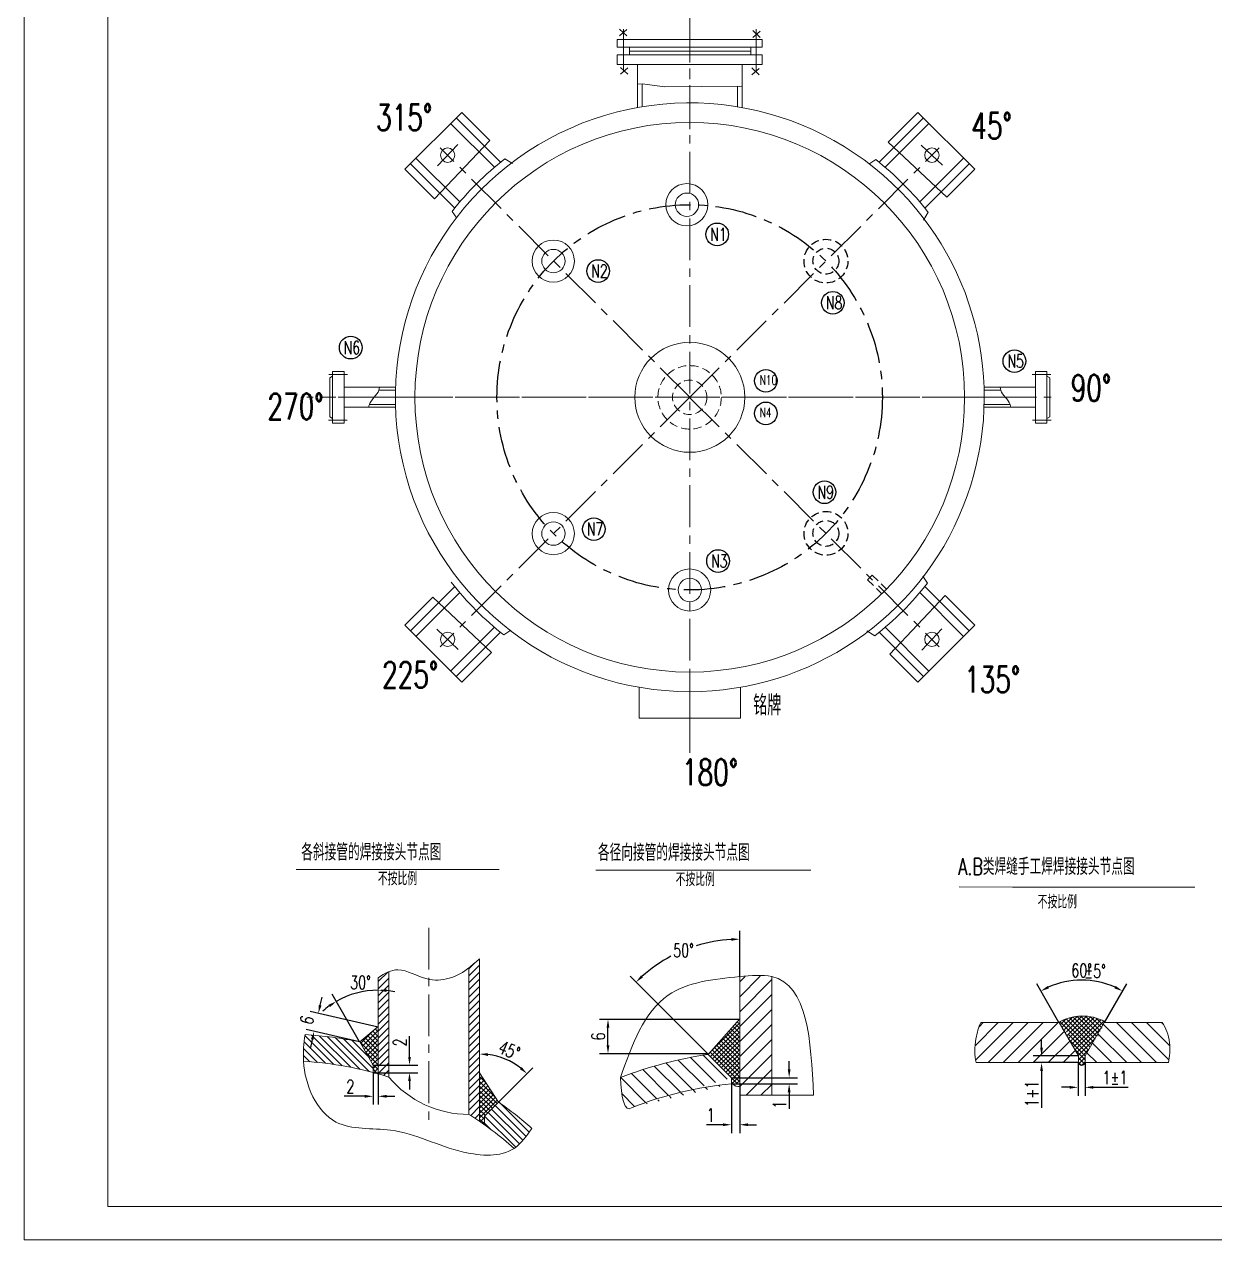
# Model space of a CAD drawing. Extents: x -890 to 393, y -176 to 665.
# Drawn here: x -890 to -533.1, y -175.8 to 188.6 of the extents above; entities that cross this region are included whole.
import ezdxf

# ---------------------------------------------------------------- set-up
doc = ezdxf.new("R2010")
doc.units = 0
doc.header["$LTSCALE"] = 10
doc.header["$MEASUREMENT"] = 0
for name, pattern in [('CENTER', [2, 1.25, -0.25, 0.25, -0.25]), ('CENTERX2', [101.60000000000001, 63.5, -12.7, 12.7, -12.7]), ('HIDDEN', [0.375, 0.25, -0.125])]:
    doc.linetypes.add(name, pattern=pattern)
doc.layers.get('DEFPOINTS').update_dxf_attribs({"color": 5, "linetype": 'HIDDEN'})
for name, color, linetype, lineweight in [('CEN', 1, 'CENTER', 13), ('DIM', 3, 'CONTINUOUS', 9), ('FULL', 7, 'CONTINUOUS', 15), ('THIN', 3, 'CONTINUOUS', 13)]:
    doc.layers.add(name, color=color, linetype=linetype, lineweight=lineweight)
doc.layers.add('CENTER', color=1, linetype='CENTER')
doc.layers.add('HATCH', color=2, linetype='CONTINUOUS')
doc.styles.add('HZ10', font='romans.shx', dxfattribs={"width": 0.7, "height": 10, "bigfont": 'hztxt.shx'})
doc.styles.add('HZ4', font='romans.shx', dxfattribs={"width": 0.7, "height": 4, "bigfont": 'hztxt.shx'})
doc.styles.add('HZ8', font='romans.shx', dxfattribs={"width": 0.7, "height": 8, "bigfont": 'hztxt.shx'})
doc.styles.add('RMO4', font='romans.shx', dxfattribs={"width": 0.7, "height": 4, "bigfont": 'hztxt.shx'})
doc.styles.get("Standard").update_dxf_attribs({"font": 'romans.shx', "width": 0.7, "height": 6, "bigfont": 'hztxt.shx'})
doc.dimstyles.get("Standard").update_dxf_attribs({"dimscale": 0, "dimtxt": 0.18, "dimasz": 2.5, "dimexe": 2.5, "dimexo": 0.0625, "dimgap": 0.9, "dimtad": 1, "dimdec": 0, "dimzin": 0, "dimdsep": 46, "dimtxsty": 'RMO4', "dimcen": 0.09, "dimadec": 0, "dimazin": 0, "dimtfac": 2, "dimtdec": 0, "dimtofl": 0, "dimtmove": 0, "dimatfit": 0, "dimfxl": 0, "dimtolj": 1, "dimtzin": 0, "dimarcsym": 0})
pattern_1 = [(45, (-1050.675715199056, -361.43695597507), (-0.7071067811865475, 0.7071067811865476), []), (135, (-1050.675715199056, -361.43695597507), (-0.7071067811865476, -0.7071067811865475), [])]

# ---------------------------------------------------------------- blocks, each defined once
blk = doc.blocks.new('*D127')
at = {"layer": 'DEFPOINTS', "color": 0}
for p in [(-677.9842315844826, -129.034222703018), (-675.4917385840533, -129.038001387421), (-677.9842315844826, -141.2938950161741)]:
    blk.add_point(p, dxfattribs=at)
at = {"layer": 'DIM', "color": 0, "lineweight": -2}
for p, q in [((-677.9842315844826, -129.096722703018), (-677.9842315844826, -143.7938950161741)), ((-675.4917385840533, -129.100501387421), (-675.4917385840533, -143.7938950161741)), ((-680.4842315844826, -141.2938950161741), (-685.4508982511493, -141.2938950161741)), ((-672.9917385840533, -141.2938950161741), (-670.4917385840533, -141.2938950161741))]:
    blk.add_line(p, q, dxfattribs=at)
at = {"layer": 'DIM', "color": 0}
for points in [[(-680.4842315844826, -140.8772283495074), (-680.4842315844826, -141.7105616828407), (-677.9842315844826, -141.2938950161741)], [(-672.9917385840533, -140.8772283495074), (-672.9917385840533, -141.7105616828407), (-675.4917385840533, -141.2938950161741)]]:
    blk.add_solid(points, dxfattribs=at)
at = {"layer": 'DIM', "color": 0, "insert": (-684.2175649178159, -138.3938950161741), "char_height": 4, "attachment_point": 5, "style": 'RMO4'}
blk.add_mtext('\\A1;1', dxfattribs=at)
blk = doc.blocks.new('*D126')
at = {"layer": 'DEFPOINTS', "color": 0}
for p in [(-677.9842315844821, -127.2025365449161), (-677.9842315844821, -129.034222703018), (-660.6982016711647, -129.034222703018)]:
    blk.add_point(p, dxfattribs=at)
at = {"layer": 'DIM', "color": 0, "lineweight": -2}
for p, q in [((-660.6982016711647, -124.7025365449162), (-660.6982016711647, -122.2025365449162)), ((-677.9217315844821, -127.2025365449161), (-658.1982016711647, -127.2025365449162)), ((-677.9217315844821, -129.034222703018), (-658.1982016711647, -129.034222703018)), ((-660.6982016711647, -131.534222703018), (-660.6982016711647, -136.5008893696846))]:
    blk.add_line(p, q, dxfattribs=at)
at = {"layer": 'DIM', "color": 0}
for points in [[(-661.1148683378314, -124.7025365449162), (-660.2815350044981, -124.7025365449162), (-660.6982016711647, -127.2025365449162)], [(-661.1148683378314, -131.534222703018), (-660.2815350044981, -131.534222703018), (-660.6982016711647, -129.034222703018)]]:
    blk.add_solid(points, dxfattribs=at)
at = {"layer": 'DIM', "color": 0, "insert": (-663.5982016711647, -135.2675560363514), "char_height": 4, "attachment_point": 5, "rotation": 90, "style": 'RMO4'}
blk.add_mtext('\\A1;1', dxfattribs=at)
blk = doc.blocks.new('*D132')
at = {"layer": 'DEFPOINTS', "color": 0}
for p in [(-753.4820606154332, -91.57222126420643), (-748.2769564786825, -120.7813370422756), (-747.8252063659409, -134.5501958898241), (-753.482060615433, -140.3028755788401), (-752.030690419764, -138.7556799436476)]:
    blk.add_point(p, dxfattribs=at)
at = {"layer": 'DIM', "color": 0, "lineweight": -2}
blk.add_line((-747.7810121921166, -134.5060017159999), (-737.493684702177, -124.2186742260596), dxfattribs=at)
blk.add_arc((-753.4820606154332, -140.2070501393167), 20.11097805684684, 52.12704462007449, 82.87295537992729, dxfattribs=at)
at = {"layer": 'DIM', "color": 0}
for points in [[(-751.0127923215576, -120.6673208933854), (-750.9609963987675, -119.8355988082952), (-753.4820606154332, -120.0960720824699)], [(-740.8599308400676, -124.0195971571283), (-741.4114219182546, -124.644338731801), (-739.2614516551432, -125.9864411790261)]]:
    blk.add_solid(points, dxfattribs=at)
at = {"layer": 'DIM', "color": 0, "insert": (-744.5829781467801, -118.9865072068469), "char_height": 4, "attachment_point": 5, "rotation": 337.2486904556757, "style": 'HZ4'}
blk.add_mtext('\\A1;45°', dxfattribs=at)
blk = doc.blocks.new('*D129')
at = {"layer": 'DEFPOINTS', "color": 0}
for p in [(-785.3945215927893, -123.4432945472744), (-774.4961840427776, -123.4432945472744), (-785.3945215927893, -125.695891932916)]:
    blk.add_point(p, dxfattribs=at)
at = {"layer": 'DIM', "color": 0, "lineweight": -2}
for p, q in [((-774.4961840427776, -120.9432945472744), (-774.4961840427776, -114.7766278806076)), ((-785.3320215927893, -123.4432945472744), (-771.9961840427776, -123.4432945472744)), ((-785.3320215927893, -125.695891932916), (-771.9961840427776, -125.695891932916)), ((-774.4961840427776, -128.195891932916), (-774.4961840427776, -130.695891932916))]:
    blk.add_line(p, q, dxfattribs=at)
at = {"layer": 'DIM', "color": 0}
for points in [[(-774.9128507094442, -120.9432945472744), (-774.079517376111, -120.9432945472744), (-774.4961840427776, -123.4432945472744)], [(-774.9128507094442, -128.195891932916), (-774.079517376111, -128.195891932916), (-774.4961840427776, -125.695891932916)]]:
    blk.add_solid(points, dxfattribs=at)
at = {"layer": 'DIM', "color": 0, "insert": (-777.3961840427776, -116.609961213941), "char_height": 4, "attachment_point": 5, "rotation": 90, "style": 'RMO4'}
blk.add_mtext('\\A1;2', dxfattribs=at)
blk = doc.blocks.new('*D131')
at = {"layer": 'DEFPOINTS', "color": 0}
for p in [(-783.8820606154333, -112.0426602925126), (-803.0698002320527, -113.2786308456358), (-789.447329044668, -116.4236261273267)]:
    blk.add_point(p, dxfattribs=at)
at = {"layer": 'DIM', "color": 0, "lineweight": -2}
for p, q in [((-801.2655589381769, -105.4636032098238), (-800.7031813023174, -103.0276780478607)), ((-783.9429587444823, -112.0286008516161), (-804.2638617359995, -107.3371507359274)), ((-789.508227173717, -116.4095666864303), (-805.5057253940157, -112.7162532097762)), ((-803.6321778679123, -115.7145560075989), (-804.1945555037719, -118.150481169562))]:
    blk.add_line(p, q, dxfattribs=at)
at = {"layer": 'DIM', "color": 0}
for points in [[(-801.6715464651708, -105.3698736038473), (-800.8595714111831, -105.5573328158004), (-801.8279365740365, -107.8995283717869)], [(-804.0381653949062, -115.6208264016223), (-803.2261903409185, -115.8082856135755), (-803.0698002320527, -113.2786308456358)]]:
    blk.add_solid(points, dxfattribs=at)
at = {"layer": 'DIM', "color": 0, "insert": (-805.2745415909217, -109.9367215511141), "char_height": 4, "attachment_point": 5, "rotation": 77.0000000000025, "style": 'RMO4'}
blk.add_mtext('\\A1;6', dxfattribs=at)
blk = doc.blocks.new('*D130')
at = {"layer": 'DEFPOINTS', "color": 0}
for p in [(-783.8820606154331, -97.26579240052173), (-792.469063199102, -102.4703581050905), (-789.4223290446678, -116.466927397516), (-785.3945215927893, -123.4432945472743), (-783.882060615433, -126.0629538045202)]:
    blk.add_point(p, dxfattribs=at)
at = {"layer": 'DIM', "color": 0, "lineweight": -2}
blk.add_line((-789.4535790446678, -116.4128008097795), (-797.6854185846047, -102.1548364868536), dxfattribs=at)
for start, end in [(90.00000000000021, 119.9999999999988), (78.58483187861235, 84.29241593930628), (125.7075840606928, 131.4151681213867)]:
    blk.add_arc((-783.882060615433, -126.0629538045207), 25.10671593834428, start, end, dxfattribs=at)
at = {"layer": 'DIM', "color": 0}
for points in [[(-781.4059058101993, -101.4968564855643), (-781.3644162474377, -100.6645566233594), (-783.8820606154331, -100.9562378661765)], [(-798.7616031863923, -105.3261188142254), (-798.3095222399463, -106.0261668570803), (-796.4354185846048, -104.3198999963147)]]:
    blk.add_solid(points, dxfattribs=at)
at = {"layer": 'DIM', "color": 0, "insert": (-789.1898707563561, -98.62371305186853), "char_height": 4, "attachment_point": 5, "style": 'HZ4'}
blk.add_mtext('\\A1;30°', dxfattribs=at)
blk = doc.blocks.new('*D128')
at = {"layer": 'DEFPOINTS', "color": 0}
for p in [(-785.3945215927893, -125.645891932916), (-783.8820606154331, -126.0629538045202), (-783.8820606154331, -132.7710168015334)]:
    blk.add_point(p, dxfattribs=at)
at = {"layer": 'DIM', "color": 0, "lineweight": -2}
for p, q in [((-785.3945215927893, -125.708391932916), (-785.3945215927893, -135.2710168015334)), ((-783.8820606154331, -126.1254538045202), (-783.8820606154331, -135.2710168015334)), ((-787.8945215927893, -132.7710168015334), (-794.0611882594559, -132.7710168015334)), ((-781.3820606154331, -132.7710168015334), (-778.8820606154331, -132.7710168015334))]:
    blk.add_line(p, q, dxfattribs=at)
at = {"layer": 'DIM', "color": 0}
for points in [[(-787.8945215927893, -132.3543501348667), (-787.8945215927893, -133.1876834682), (-785.3945215927893, -132.7710168015334)], [(-781.3820606154331, -132.3543501348667), (-781.3820606154331, -133.1876834682), (-783.8820606154331, -132.7710168015334)]]:
    blk.add_solid(points, dxfattribs=at)
at = {"layer": 'DIM', "color": 0, "insert": (-792.2278549261226, -129.8710168015334), "char_height": 4, "attachment_point": 5, "style": 'RMO4'}
blk.add_mtext('\\A1;2', dxfattribs=at)
blk = doc.blocks.new('*D125')
at = {"layer": 'DEFPOINTS', "color": 0}
for p in [(-686.9056119686327, -87.16710402129277), (-675.5170784709119, -96.8786080459113), (-684.9733725669033, -120.2133955624953), (-677.9842315844824, -127.2025365449161), (-675.5170784709119, -132.4604863821141)]:
    blk.add_point(p, dxfattribs=at)
at = {"layer": 'DIM', "color": 0, "lineweight": -2}
for p, q in [((-675.5170784709119, -96.8161080459113), (-675.5170784709119, -83.16777514246002)), ((-685.0175667407275, -120.1692013886712), (-708.3988975633519, -96.78787056604753))]:
    blk.add_line(p, q, dxfattribs=at)
for start, end in [(93.25573837439748, 107.2823710701908), (117.9230794649038, 131.7442616256035)]:
    blk.add_arc((-675.5170784709117, -129.6696896584865), 44.00191451602649, start, end, dxfattribs=at)
at = {"layer": 'DIM', "color": 0}
for points in [[(-678.0279061157219, -85.3222962731075), (-678.00423290336, -86.15529328598384), (-675.5170784709119, -85.66777514246004)], [(-704.5277194601059, -97.14168113920866), (-705.0999978076254, -96.53592381370217), (-706.6311306103853, -98.5556375190138)]]:
    blk.add_solid(points, dxfattribs=at)
at = {"layer": 'DIM', "color": 0, "insert": (-692.3558821485403, -89.0172214458184), "char_height": 4, "attachment_point": 5, "style": 'HZ4'}
blk.add_mtext('\\A1;50%%d', dxfattribs=at)
blk = doc.blocks.new('*D124')
at = {"layer": 'DEFPOINTS', "color": 0}
for p in [(-715.0027770950333, -109.7110649594718), (-675.6424040009088, -109.7110649594718), (-685.1943434360239, -119.9924246933746)]:
    blk.add_point(p, dxfattribs=at)
at = {"layer": 'DIM', "color": 0, "lineweight": -2}
for p, q in [((-675.7049040009088, -109.7110649594718), (-717.5027770950333, -109.7110649594718)), ((-715.0027770950333, -117.4924246933746), (-715.0027770950333, -112.2110649594718)), ((-685.2568434360239, -119.9924246933746), (-717.5027770950333, -119.9924246933746))]:
    blk.add_line(p, q, dxfattribs=at)
at = {"layer": 'DIM', "color": 0}
for points in [[(-715.4194437616999, -112.2110649594718), (-714.5861104283666, -112.2110649594718), (-715.0027770950333, -109.7110649594718)], [(-715.4194437616999, -117.4924246933746), (-714.5861104283666, -117.4924246933746), (-715.0027770950333, -119.9924246933746)]]:
    blk.add_solid(points, dxfattribs=at)
at = {"layer": 'DIM', "color": 0, "insert": (-717.9027770950332, -114.8517448264233), "char_height": 4, "attachment_point": 5, "rotation": 90, "style": 'RMO4'}
blk.add_mtext('\\A1;6', dxfattribs=at)
blk = doc.blocks.new('*D133')
at = {"layer": 'DEFPOINTS', "color": 0}
for p in [(-585.0430144176016, -122.6780677374586), (-574.1092219749341, -122.6780677374586), (-574.0179345493525, -120.6780677374586)]:
    blk.add_point(p, dxfattribs=at)
at = {"layer": 'DIM', "color": 0, "lineweight": -2}
for p, q in [((-585.0430144176016, -118.1780677374586), (-585.0430144176016, -115.6780677374586)), ((-574.0804345493525, -120.6780677374586), (-587.5430144176016, -120.6780677374586)), ((-574.1717219749341, -122.6780677374586), (-587.5430144176016, -122.6780677374586)), ((-585.0430144176016, -125.1780677374586), (-585.0430144176016, -136.2780677374586))]:
    blk.add_line(p, q, dxfattribs=at)
at = {"layer": 'DIM', "color": 0}
for points in [[(-585.4596810842683, -118.1780677374586), (-584.626347750935, -118.1780677374586), (-585.0430144176016, -120.6780677374586)], [(-585.4596810842683, -125.1780677374586), (-584.626347750935, -125.1780677374586), (-585.0430144176016, -122.6780677374586)]]:
    blk.add_solid(points, dxfattribs=at)
at = {"layer": 'DIM', "color": 0, "insert": (-587.9430144176016, -131.9780677374587), "char_height": 4, "attachment_point": 5, "rotation": 90, "style": 'RMO4'}
blk.add_mtext('\\A1;1+1', dxfattribs=at)
blk = doc.blocks.new('*D135')
at = {"layer": 'DEFPOINTS', "color": 0}
for p in [(-568.767683587052, -98.30574753372065), (-579.7914372412488, -110.6780677374586), (-566.2444318574562, -110.6780677374586), (-574.0179345493525, -120.6780677374586), (-572.0179345493525, -120.6780677374586)]:
    blk.add_point(p, dxfattribs=at)
at = {"layer": 'DIM', "color": 0, "lineweight": -2}
for p, q in [((-579.8226872412488, -110.6239411497221), (-586.5060444431766, -99.04802691085162)), ((-566.2131818574562, -110.6239411497221), (-559.5298246555283, -99.04802691085165))]:
    blk.add_line(p, q, dxfattribs=at)
blk.add_arc((-573.0179345493525, -122.4101185450275), 24.4762197876483, 65.85473525063615, 114.1452647493638, dxfattribs=at)
at = {"layer": 'DIM', "color": 0}
for points in [[(-582.8403355185458, -100.4463039424912), (-583.2196018856571, -99.7042786954661), (-585.2560444431766, -101.2130904203127)], [(-562.8162672130477, -99.70427869546612), (-563.1955335801591, -100.4463039424912), (-560.7798246555283, -101.2130904203127)]]:
    blk.add_solid(points, dxfattribs=at)
at = {"layer": 'DIM', "color": 0, "insert": (-573.0179345493525, -95.03389875737919), "char_height": 4, "attachment_point": 5, "style": 'HZ4'}
blk.add_mtext('\\A1;60°', dxfattribs=at)
blk = doc.blocks.new('*D134')
at = {"layer": 'DEFPOINTS', "color": 0}
for p in [(-574.1092219749341, -122.6780677374586), (-572.0179345493525, -122.6780677374586), (-572.0179345493525, -130.0834248492058)]:
    blk.add_point(p, dxfattribs=at)
at = {"layer": 'DIM', "color": 0, "lineweight": -2}
for p, q in [((-574.1092219749341, -122.7405677374586), (-574.1092219749341, -132.5834248492058)), ((-572.0179345493525, -122.7405677374586), (-572.0179345493525, -132.5834248492058)), ((-576.6092219749341, -130.0834248492058), (-579.1092219749341, -130.0834248492058)), ((-569.5179345493525, -130.0834248492058), (-559.1064762160191, -130.0834248492058))]:
    blk.add_line(p, q, dxfattribs=at)
at = {"layer": 'DIM', "color": 0}
for points in [[(-576.6092219749341, -129.6667581825392), (-576.6092219749341, -130.5000915158725), (-574.1092219749341, -130.0834248492058)], [(-569.5179345493525, -129.6667581825392), (-569.5179345493525, -130.5000915158725), (-572.0179345493525, -130.0834248492058)]]:
    blk.add_solid(points, dxfattribs=at)
at = {"layer": 'DIM', "color": 0, "insert": (-563.0622053826859, -127.1834248492058), "char_height": 4, "attachment_point": 5, "style": 'HZ4'}
blk.add_mtext('\\A1;1±1', dxfattribs=at)

msp = doc.modelspace()

# ---------------------------------------------------------------- hatches: boundary and pattern name
at = {"layer": 'THIN'}
h = msp.add_hatch(dxfattribs=at)
h.set_pattern_fill('ANSI31', scale=12, style=0)
h.set_pattern_definition([(45, (-841.1360278656562, -202.3213278730991), (-1.060660171779821, 1.060660171779821), [])])
edge = h.paths.add_edge_path()
edge.add_arc((-812.3882844846369, -226.4888489995394), 104.393319829394, 72.31889376910942, 74.15323070433482, ccw=False)
edge.add_line((-780.6820606154332, -127.0268934941398), (-780.6820606154333, -95.39719522210324))
edge.add_spline(control_points=[(-780.6820606154332, -95.39719522210325), (-781.7637548924347, -95.83240705352172), (-782.8275396788729, -96.49125960903383), (-783.8820606154333, -97.26579240052178)], knot_values=[4.91849032904463, 4.91849032904463, 4.91849032904463, 4.91849032904463, 9.508752548405955, 9.508752548405955, 9.508752548405955, 9.508752548405955], degree=3, periodic=0)
edge.add_line((-783.8820606154333, -97.26579240052173), (-783.8820606154333, -126.0629538045202))
edge = h.paths.add_edge_path()
edge.add_arc((-812.3882844846353, -226.4888489995401), 104.3933198293941, 55.6482493738589, 57.74971897068889, ccw=False)
edge.add_line((-753.4820606154332, -140.3028755788401), (-753.4820606154332, -91.5722212642064))
edge.add_spline(control_points=[(-753.4820606154332, -91.57222126420638), (-754.4276537040636, -92.27469353983867), (-755.4821206511548, -93.2917560699556), (-756.585702724132, -94.17315660759286), (-756.6820606154332, -94.2487885306735)], knot_values=[40.97188574948657, 40.97188574948657, 40.97188574948657, 40.97188574948657, 45.23964684736578, 45.64625762736015, 45.64625762736015, 45.64625762736015, 45.64625762736015], degree=3, periodic=0)
edge.add_line((-756.6820606154332, -94.2487885306735), (-756.6820606154332, -138.2007872514391))
h = msp.add_hatch(dxfattribs=at)
h.set_pattern_fill('ANSI31', style=0)
h.set_pattern_definition([(45, (-1149.998671300315, -384.3185328318494), (-2.245064030267288, 2.245064030267288), [])])
edge = h.paths.add_edge_path()
edge.add_line((-675.5170784709119, -96.87860804591134), (-675.5170784709119, -132.4604863821142))
edge.add_line((-675.5170784709119, -132.4604863821142), (-665.9170784709119, -132.4604863821142))
edge.add_line((-665.9170784709117, -132.4604863821142), (-665.9170784709117, -96.87860804591134))
edge.add_spline(control_points=[(-665.9170784709117, -96.87860804591134), (-669.1003310335459, -96.8039134430079), (-672.2835835961796, -96.72921884010441), (-675.5170784709119, -96.87860804591134)], knot_values=[121.8604519330935, 121.8604519330935, 121.8604519330935, 121.8604519330935, 141.0604519330935, 141.0604519330936, 141.0604519330936, 141.0604519330936], degree=3, periodic=0)
h = msp.add_hatch(dxfattribs=at)
h.set_pattern_fill('ANSI37', scale=7.5, style=0)
h.set_pattern_definition([(45, (-923.7271248885322, -189.1264840379754), (-0.6629126073623882, 0.6629126073623883), []), (135, (-923.7271248885322, -189.1264840379754), (-0.6629126073623883, -0.6629126073623882), [])])
edge = h.paths.add_edge_path()
edge.add_line((-574.0179345493525, -120.6780677374586), (-579.7914372412487, -110.6780677374586))
edge.add_line((-572.0179345493525, -120.6780677374586), (-566.2444318574562, -110.6780677374586))
edge.add_line((-574.0179345493525, -122.6780677374586), (-574.0179345493525, -120.6780677374586))
edge.add_line((-572.0179345493525, -122.6780677374586), (-572.0179345493525, -120.6780677374586))
edge.add_arc((-573.0179345493525, -122.4992803402322), 1.015856748467515, 190.1366629109801, 349.8633370890199)
edge.add_arc((-572.8401300880787, -122.8811809239193), 14.18390451545465, 61.57363830885675, 120.6441682197863)
h = msp.add_hatch(dxfattribs=at)
h.set_pattern_fill('ANSI37', scale=8, style=0)
h.set_pattern_definition(pattern_1)
h.paths.add_polyline_path([(-789.4223290446679, -116.466927397516), (-785.3945215927893, -123.4432945472744), (-785.3945215927893, -125.645891932916, -0.003757262012781161), (-783.8820606154331, -126.0629538045202), (-783.8820606154331, -111.847840305563)])
h = msp.add_hatch(dxfattribs=at)
h.set_pattern_fill('ANSI37', scale=7.5, style=0)
h.set_pattern_definition([(45, (-906.4158396444559, -193.1582052056969), (-0.6629126073623882, 0.6629126073623883), []), (135, (-906.4158396444559, -193.1582052056969), (-0.6629126073623883, -0.6629126073623882), [])])
h.paths.add_polyline_path([(-675.5170784709119, -109.5700067038665), (-684.9733725669032, -120.2133955624954), (-677.9842315844821, -127.2025365449161), (-677.9842315844821, -129.034222703018), (-677.671314783162, -129.034697093051, -0.00034280350042554), (-677.6735430823778, -129.0321580605207, 0.00034280350042554), (-677.671314783162, -129.034697093051), (-675.5170784709119, -129.0379629714916)])
h = msp.add_hatch(dxfattribs=at)
h.set_pattern_fill('ANSI31', style=0)
h.set_pattern_definition([(45, (-1051.753966709912, -308.464488537689), (-2.245064030267288, 2.245064030267288), [])])
edge = h.paths.add_edge_path()
edge.add_line((-603.2881303359072, -110.6780677374586), (-579.7914372412487, -110.6780677374586))
edge.add_line((-579.7914372412487, -110.6780677374586), (-574.0179345493525, -120.6780677374586))
edge.add_line((-574.0179345493525, -120.6780677374586), (-574.0179345493525, -122.6780677374586))
edge.add_line((-574.0179345493525, -122.6780677374586), (-604.6383483335287, -122.6780677374586))
edge.add_spline(control_points=[(-604.6383483335287, -122.6780677374586), (-605.1834534316079, -120.6351076398521), (-605.028100602085, -115.7688411039276), (-603.9113056195213, -112.1155253361881), (-603.288130335907, -110.6780677374587)], knot_values=[9.941961667444083, 9.941961667444083, 9.941961667444083, 9.941961667444083, 21.33888380195688, 30.26678402198281, 30.26678402198281, 30.26678402198281, 30.26678402198281], degree=3, periodic=0)
h = msp.add_hatch(dxfattribs=at)
h.set_pattern_fill('ANSI31', angle=90, style=0)
h.set_pattern_definition([(135, (-1051.753966709912, -308.464488537689), (-2.245064030267288, -2.245064030267288), [])])
edge = h.paths.add_edge_path()
edge.add_spline(control_points=[(-546.9943168877376, -122.6780677374581), (-546.6658740338626, -120.8469618589048), (-546.2367532621779, -115.6456232565552), (-547.7963302127459, -112.2746019157571), (-548.8600562497484, -110.6780677374742)], knot_values=[11.38549647651127, 11.38549647651127, 11.38549647651127, 11.38549647651127, 18.48107111075401, 28.15200539043571, 28.15200539043571, 28.15200539043571, 28.15200539043571], degree=3, periodic=0)
edge.add_line((-548.8600562497547, -110.6780677374586), (-566.2444318574562, -110.6780677374586))
edge.add_line((-566.2444318574562, -110.6780677374586), (-572.0179345493524, -120.6780677374586))
edge.add_line((-572.0179345493524, -120.6780677374586), (-572.0179345493525, -122.6780677374586))
edge.add_line((-572.0179345493525, -122.6780677374586), (-546.9943168877376, -122.6780677374586))
h = msp.add_hatch(dxfattribs=at)
h.set_pattern_fill('ANSI31', scale=12, angle=90, style=0)
h.set_pattern_definition([(135, (-841.1360278656562, -202.3213278730991), (-1.060660171779821, -1.060660171779821), [])])
edge = h.paths.add_edge_path()
edge.add_line((-785.3945215927893, -125.645891932916), (-785.3945215927893, -123.4432945472744))
edge.add_line((-785.3945215927893, -123.4432945472744), (-789.4223290446678, -116.466927397516))
edge.add_arc((-812.3882844846358, -226.4888489995397), 112.393319829394, 78.20939204592233, 86.64924015843445)
edge.add_spline(control_points=[(-805.8190678477728, -114.2876737158092), (-806.1306043682048, -116.9039297549003), (-806.4421408886367, -119.5201857939915), (-806.2866555404815, -122.2739971346064)], knot_values=[0, 0, 0, 0, 7.999999999999995, 8.000000000000018, 8.000000000000018, 8.000000000000018], degree=3, periodic=0)
edge.add_arc((-812.3882844846358, -226.4888489995397), 104.393319829394, 75.0143276757388, 86.64924015843451, ccw=False)
edge = h.paths.add_edge_path()
edge.add_line((-747.7895875488346, -134.5145770727179), (-752.0306904197641, -138.7556799436475))
edge.add_line((-752.0306904197641, -138.7556799436475), (-752.0306904197641, -141.3129952397896))
edge.add_arc((-812.3882844846355, -226.48884899954), 104.3933198293941, 48.43963839509507, 54.67772519402092, ccw=False)
edge.add_spline(control_points=[(-743.1328466604272, -148.3757927491322), (-741.0169451275767, -146.9503024701908), (-739.421261046968, -144.6700186925597), (-737.8255769663593, -142.3897349149287)], knot_values=[83.23876013549662, 83.23876013549662, 83.23876013549662, 83.23876013549665, 91.23876013549666, 91.23876013549666, 91.23876013549666, 91.23876013549666], degree=3, periodic=0)
edge.add_arc((-812.388284484636, -226.4888489995394), 112.393319829394, 48.4396383950947, 54.91747715231469)
h = msp.add_hatch(dxfattribs=at)
h.set_pattern_fill('ANSI31', angle=90, style=0)
h.set_pattern_definition([(135, (-1149.998671300315, -384.3185328318494), (-2.245064030267288, -2.245064030267288), [])])
edge = h.paths.add_edge_path()
edge.add_arc((-667.4035357204903, -239.8699730630681), 111.3396366207545, 95.45309312376193, 111.2753747836728)
edge.add_line((-677.9842315844821, -127.2025365449161), (-684.9733725669032, -120.2133955624954))
edge.add_arc((-667.4035357204903, -239.8699730630681), 120.9396366207545, 98.35336270955241, 111.2753747836728)
edge.add_spline(control_points=[(-707.8032079690154, -136.1184373392369), (-710.138517403502, -138.3062055731222), (-711.0847072124056, -132.2424363259544), (-711.286575306623, -127.1727036079386)], knot_values=[0, 0, 0, 0, 19.20000000000007, 19.20000000000012, 19.20000000000012, 19.20000000000012], degree=3, periodic=0)
h = msp.add_hatch(dxfattribs=at)
h.set_pattern_fill('ANSI37', scale=8, style=0)
h.set_pattern_definition(pattern_1)
h.paths.add_polyline_path([(-753.4820606154333, -140.3028755788401, -0.004234735915648187), (-752.0306904197643, -141.3129952397896), (-752.0306904197641, -138.7556799436475), (-747.8252063659409, -134.5501958898241), (-753.4820606154332, -125.7342906677359)])

# ---------------------------------------------------------------- linework, layer by layer
at = {"layer": 'CEN', "color": 7}
for p, q in [((-690.4875666454327, 157.1891141256322), (-690.4875655972776, 190.4908791558125)), ((-690.4875664801527, 190.3985815870773), (-690.487566480153, -22.67471301551188)), ((-711.5864657904797, 187.188356413734), (-709.3784859292824, 185.1397288578123)), ((-709.3784858697634, 187.0307696145142), (-711.5864658549591, 185.1397289273069)), ((-710.3247625861114, 187.1883563740219), (-710.3247629977878, 174.1086578068341)), ((-671.5826675700639, 186.7135978285975), (-669.3746877088673, 184.664970272675)), ((-669.3746876493476, 186.5560110293771), (-671.5826676345434, 184.6649703421708)), ((-670.6363908338756, 187.1863579879893), (-670.6363912753118, 173.1611390424495)), ((-711.2710396694964, 175.6845251338687), (-709.0630598082993, 173.6358975779468)), ((-709.0630597487801, 175.5269383346485), (-711.2710397339757, 173.6358976474418)), ((-671.8980916774093, 175.5249400280388), (-669.6901118162124, 173.4763124721165)), ((-669.6901117566928, 175.3673532288183), (-671.8980917418888, 173.4763125416112)), ((-766.0690998235834, 146.175895512097), (-760.0606064979224, 152.5717576251434)), ((-621.1056967328229, 152.3755591081982), (-614.7098346197766, 146.367065782537)), ((-603.3609567011893, 76.7881508930663), (-805.2958690638375, 76.7881508930663)), ((-586.5277391664233, 76.79402576476724), (-788.4492022144059, 76.79402576476724)), ((-602.2270923246417, 76.79402576476724), (-778.748040635664, 76.7940257647673)), ((-614.9060331367219, 7.412156017437667), (-620.914526462383, 1.016293904391205)), ((-759.8694362274825, 1.212492421336435), (-766.265298340529, 7.220985746997655)), ((-768.6820606154332, -82.28685955733891), (-768.6820606154332, -140.2070501393166))]:
    msp.add_line(p, q, dxfattribs=at)
at = {"layer": 'CEN', "color": 7, "linetype": 'CENTER'}
for p, q in [((-690.4875664801539, 76.7940257647673), (-765.2844101574346, 151.5908694420496)), ((-690.5261770919781, 76.77173391763637), (-615.6907228028704, 151.5908694420493)), ((-690.4934413518533, 76.78815089306619), (-765.2844101574349, 1.997182087485328)), ((-690.5261770919781, 76.77173391763637), (-615.6907228028708, 1.997182087485044))]:
    msp.add_line(p, q, dxfattribs=at)
at = {"layer": 'CEN', "color": 7, "linetype": 'CENTERX2'}
for p, q in [((-798.7292499891049, 83.63164205461192), (-793.0790259765695, 83.63164205461192)), ((-582.2458829712008, 83.63164205461192), (-587.8961069837362, 83.63164205461192)), ((-797.3825428232699, 76.7881508930663), (-798.8087482883386, 76.7881508930663)), ((-798.573641813507, 76.7881508930663), (-796.6134538698258, 76.7881508930663)), ((-793.0822730425475, 76.7881508930663), (-774.7262264156518, 76.7881508930663)), ((-587.8928599177582, 76.7881508930663), (-606.2489065446539, 76.7881508930663)), ((-582.4014911467987, 76.7881508930663), (-584.3616790904799, 76.7881508930663)), ((-583.5925901370358, 76.7881508930663), (-582.1663846719671, 76.7881508930663)), ((-798.8080247614926, 69.91004186947498), (-793.2365755213447, 69.91004186947498)), ((-582.1671081988131, 69.91004186947498), (-587.738557438961, 69.91004186947498)), ((-690.4875664801527, -29.84892585127494), (-690.4875664801527, -6.317920731672189))]:
    msp.add_line(p, q, dxfattribs=at)
at = {"layer": 'CENTER', "color": 7}
msp.add_circle((-690.5261770919781, 76.77173391763637), 57.75606829350909, dxfattribs=at)
at = {"layer": 'DEFPOINTS', "color": 7}
for centre, radius in [((-649.6820165112207, 117.6069879413079), 6.565660283461625), ((-649.6820165112207, 117.6069879413079), 3.882462626543315), ((-649.6820165112207, 35.98106358822673), 6.565660283461625), ((-649.6820165112207, 35.98106358822673), 3.882462626543315)]:
    msp.add_circle(centre, radius, dxfattribs=at)
at = {"layer": 'FULL', "color": 7}
for p, q in [((-864.9621795019473, 655.238923409062), (-864.9621795019473, -165.7610765909381)), ((-668.7700756714346, 184.0915292586318), (-712.2050559258904, 184.0935277625884)), ((-712.2050560002898, 181.7297268167104), (-712.2050559258903, 184.0935277625881)), ((-668.7700757458338, 181.7277283127545), (-668.7700756714345, 184.0915292586316)), ((-668.7700757458338, 181.7277283127545), (-712.2050560002898, 181.7297268167104)), ((-668.7700758177531, 179.4427215220994), (-712.2050560722091, 179.4447200260549)), ((-712.2050561639682, 176.5293647357797), (-712.2050560722091, 179.4447200260554)), ((-708.5899239207677, 181.7297267029258), (-708.5899239926871, 179.4447199122708)), ((-672.2135207303105, 180.5458287385567), (-708.5899239579677, 180.547827020347)), ((-672.213520693111, 181.7277284211351), (-672.21352076503, 179.4427216304802)), ((-668.7700759095123, 176.5273662318239), (-668.7700758177531, 179.4427215220994)), ((-668.7700759095123, 176.5273662318239), (-712.2050561639683, 176.5293647357803)), ((-706.2050561639683, 176.5293645469331), (-706.2050565695365, 163.6437339015583)), ((-690.4875660367405, 176.5283654838016), (-668.7700759095123, 176.5273662318239)), ((-674.7700763150178, 163.6437338878493), (-674.7700759095126, 176.5273664206708)), ((-704.7331937780342, 170.7638488131689), (-704.7331939941562, 163.8972598889255)), ((-676.1415048789855, 163.8807745540703), (-676.1415046846644, 170.0547172274926)), ((-775.8940387210721, 145.141879530819), (-758.8354202462042, 162.200498005687)), ((-747.2168258392242, 147.2533926767813), (-760.499675707167, 160.5362425447241)), ((-750.4313997850161, 153.7964775444987), (-758.8354202462042, 162.200498005687)), ((-633.7621805360204, 147.2495192618419), (-620.4754572531383, 160.5362425447241)), ((-631.0210699568529, 153.3191407629349), (-622.139712714101, 162.2004980056867)), ((-622.139712714101, 162.2004980056867), (-605.0810942392332, 145.1418795308189)), ((-749.0380203375694, 145.7460762532014), (-762.1639311681297, 158.8719870837614)), ((-631.9400397950831, 145.7431490808538), (-618.8112017921757, 158.8719870837614)), ((-767.0126814783205, 136.2605222880671), (-750.4313997850159, 153.7964775444987)), ((-631.0210699568529, 153.3191407629349), (-613.4851147004213, 136.7378590696305)), ((-760.9430599772272, 133.5194117088996), (-774.2297832601093, 146.8061349917817)), ((-759.4366897962393, 135.341552449837), (-772.5655277991468, 148.4703904527445)), ((-745.9633005203973, 148.2958419482242), (-743.5789773275778, 146.8639352256421)), ((-634.7654461381383, 148.0455050230429), (-636.8062492370761, 146.6495458611183)), ((-621.5355159917187, 135.3444796221841), (-608.4096051611584, 148.4703904527444)), ((-620.0281995681387, 133.5232851238388), (-606.7453497001959, 146.8061349917816)), ((-767.0126814783205, 136.2605222880671), (-775.8940387210721, 145.141879530819)), ((-613.4851147004214, 136.7378590696307), (-605.0810942392332, 145.1418795308189)), ((-761.7293560742994, 132.506456442653), (-760.3333969123748, 130.4656533437149)), ((-618.9857502966958, 132.2697598050119), (-620.4176570192781, 129.8854366121923)), ((-797.5476284900452, 84.49909948163196), (-797.5476284900452, 69.07720230450064)), ((-797.5476284900452, 84.49909948163196), (-794.0736402153439, 84.49909948163196)), ((-794.0736402153439, 84.49909948163196), (-794.0736402153439, 69.07720230450064)), ((-586.9014927449618, 84.49909948163196), (-586.9014927449618, 69.07720230450064)), ((-583.4275044702605, 84.49909948163196), (-586.9014927449618, 84.49909948163196)), ((-583.4275044702605, 84.49909948163196), (-583.4275044702605, 69.07720230450064)), ((-798.3911043770004, 82.6210965314283), (-798.3911043770004, 70.9552052547042)), ((-794.0736402153439, 70.79775089306622), (-794.0736402153439, 82.77855089306638)), ((-586.9014927449618, 70.79775089306622), (-586.9014927449618, 82.77855089306638)), ((-582.5840285833053, 82.6210965314283), (-582.5840285833053, 70.9552052547042)), ((-797.5476284900452, 69.07720230450064), (-794.0736402153439, 69.07720230450064)), ((-797.5476284900452, 69.07720230450064), (-794.0736402153439, 69.07720230450064)), ((-583.4275044702605, 69.07720230450064), (-586.9014927449618, 69.07720230450064)), ((-583.4275044702605, 69.07720230450064), (-586.9014927449618, 69.07720230450064)), ((-619.2360872218771, 21.07190542275276), (-620.6320463838017, 23.11270852169088)), ((-760.9469333921666, 20.06476640569605), (-774.2297832601096, 6.781916537753091)), ((-759.439616968587, 18.24357190735071), (-772.5655277991468, 5.117661076790398)), ((-621.5384431640662, 18.24649907969768), (-608.4096051611588, 5.117661076790171)), ((-620.0320729830781, 20.06863982063504), (-606.7453497001959, 6.78191653775292)), ((-767.4900182598842, 16.85019245990395), (-775.8940387210723, 8.446171998715897)), ((-749.9540630034526, 0.2689107665997312), (-767.490018259884, 16.85019245990412)), ((-613.9624514819852, 17.32752924146752), (-630.5437331752895, -0.2084260149640613)), ((-613.9624514819852, 17.32752924146752), (-605.0810942392334, 8.446171998715556)), ((-758.8354202462046, -8.612446476151945), (-775.8940387210723, 8.446171998715897)), ((-749.0350931652224, 7.844902448680841), (-762.1639311681297, -5.28393555422673)), ((-631.9371126227361, 7.841975276333244), (-618.8112017921758, -5.283935554226844)), ((-605.0810942392334, 8.446171998715556), (-622.1397127141013, -8.612446476152286)), ((-747.2129524242848, 6.338532267692869), (-760.4996757071672, -6.948191015189309)), ((-746.2096868221672, 5.54254650649176), (-744.1688837232291, 6.93850566841644)), ((-635.0118324399082, 5.292209581310431), (-637.3961556327279, 6.724116303892629)), ((-633.7583071210814, 6.334658852753307), (-620.4754572531385, -6.948191015189536)), ((-749.9540630034526, 0.2689107665997312), (-758.8354202462046, -8.612446476151945)), ((-630.5437331752894, -0.2084260149641182), (-622.1397127141013, -8.612446476152286)), ((-705.6918612962852, -10.14699284727664), (-705.6918612962851, -19.36215995948686)), ((-675.2832716640207, -10.14699284727664), (-675.2832716640207, -19.36215995948686)), ((-705.6918612962851, -19.36215995948686), (-690.4875664801531, -19.3621599594868)), ((-675.2832716640207, -19.36215995948686), (-690.4875664801527, -19.3621599594868)), ((-808.4320290781133, -64.75777135884465), (-747.6446741041162, -64.75777135884465)), ((-718.6705740101019, -65.00773615107079), (-654.2491919941752, -65.00773615107079)), ((-593.7209259637802, -70.03019836817751), (-609.7838716469641, -69.97187261058073)), ((-593.7209259637802, -70.03019836817751), (-539.0879281221518, -70.03019836817751)), ((-756.6820606154332, -94.2487885306735), (-756.6820606154332, -138.200787251439)), ((-753.4820606154332, -91.57222126420643), (-753.4820606154332, -140.3028755788401)), ((-783.8820606154333, -97.26579240052175), (-783.8820606154331, -126.0629538045202)), ((-780.6820606154332, -95.39719522210325), (-780.6820606154332, -127.0268934941398)), ((-675.5170784709119, -96.87860804591134), (-675.5170784709119, -132.4604863821142)), ((-665.9170784709117, -96.87860804591134), (-665.9170784709117, -132.4604863821142)), ((-789.4223290446679, -116.466927397516), (-783.8820606154331, -111.847840305563)), ((-684.9733725669032, -120.2133955624954), (-675.4917385840533, -109.5414857773035)), ((-603.2881303359072, -110.6780677374586), (-579.7914372412487, -110.6780677374586)), ((-574.0179345493525, -120.6780677374586), (-579.7914372412487, -110.6780677374586)), ((-572.0179345493525, -120.6780677374586), (-566.2444318574562, -110.6780677374586)), ((-566.2444318574562, -110.6780677374586), (-548.8600562497122, -110.6780677374586)), ((-785.3945215927893, -123.4432945472743), (-789.4223290446679, -116.466927397516)), ((-677.9842315844821, -127.2025365449161), (-684.9733725669032, -120.2133955624954)), ((-785.3945215927893, -123.4432945472742), (-785.3945215927893, -125.645891932916)), ((-604.6383483335287, -122.6780677374586), (-574.0179345493525, -122.6780677374586)), ((-574.0179345493525, -122.6780677374586), (-574.0179345493525, -120.6780677374586)), ((-572.0179345493525, -122.6780677374586), (-572.0179345493525, -120.6780677374586)), ((-572.0179345493525, -122.6780677374586), (-546.9943168877378, -122.6780677374586)), ((-747.8252063659409, -134.5501958898242), (-753.4820606154332, -125.734290667736)), ((-677.9842315844821, -129.034222703018), (-677.9842315844821, -127.2025365449161)), ((-677.9842315844821, -129.034222703018), (-675.4917385840533, -129.038001387421)), ((-752.0306904197643, -138.7556799436476), (-747.8252063659409, -134.5501958898242)), ((-675.5170784709119, -132.4604863821142), (-665.9170784709117, -132.4604863821142)), ((-665.9170784709117, -132.4604863821142), (-653.3755751848989, -132.4604863821142)), ((-752.0306904197641, -138.7556799436476), (-752.0306904197643, -141.3129952397896)), ((-864.9621795019473, -165.7610765909381), (-305.9621795019473, -165.7610765909382))]:
    msp.add_line(p, q, dxfattribs=at)
at = {"layer": 'FULL', "color": 7, "linetype": 'Continuous'}
for p, q in [((-794.0736402153439, 76.7881508930663), (-794.0736402153439, 83.06706617232697)), ((-586.9014927449618, 76.7881508930663), (-586.9014927449618, 83.06706617232697)), ((-794.0965250131047, 79.77662753801758), (-778.7196822083054, 79.77662753801758)), ((-794.0736402153439, 76.7881508930663), (-794.0736402153439, 71.91025375020922)), ((-783.6933734470023, 78.9208561094461), (-778.7196822083056, 78.9208561094461)), ((-586.878607947201, 79.77662753801758), (-602.2554507520003, 79.77662753801758)), ((-597.2817595133034, 78.9208561094461), (-602.2554507520001, 78.9208561094461)), ((-586.9014927449618, 76.7881508930663), (-586.9014927449618, 71.91025375020922)), ((-794.0965250131047, 73.79967424811514), (-778.7196822083054, 73.79967424811514)), ((-786.5187080000456, 74.65544567668616), (-778.7196822083056, 74.65544567668616)), ((-594.45642496026, 74.65544567668616), (-602.2554507520001, 74.65544567668616)), ((-586.878607947201, 73.79967424811514), (-602.2554507520003, 73.79967424811514))]:
    msp.add_line(p, q, dxfattribs=at)
at = {"layer": 'FULL', "color": 7}
for centre, radius in [((-690.4875664801529, 76.79402576476735), 82.3764425451437), ((-763.064853160753, 149.3738265686201), 2.152622041577288), ((-617.9077656763, 149.3713124453677), 2.152622041577288), ((-691.373803521365, 134.5215820054079), 6.320588817905502), ((-691.335196878415, 134.5221357492223), 3.501595635964463), ((-731.3963350513866, 117.6196129357398), 6.320588817905502), ((-731.3577244395613, 117.6196000299141), 3.501595635964463), ((-690.4875664801529, 76.7881508930663), 16.49311681349957), ((-731.3963350513866, 35.92385489953296), 6.320588817905502), ((-731.3577244395613, 35.92386780535873), 3.501595635964463), ((-690.5261770919781, 19.01566562412728), 6.320588817905502), ((-690.4875664801529, 19.01567852995305), 3.501595635964463), ((-763.0673672840056, 4.216739084167159), 2.152622041577288), ((-617.9102797995525, 4.214224960914578), 2.152622041577288)]:
    msp.add_circle(centre, radius, dxfattribs=at)
for centre, radius, start, end in [((-690.4875664801529, 76.79402576476735), 88.2604741555111, 46.53683772925476, 270.0000000000001), ((-690.3569706461237, 76.69937369872713), 90.61408679965807, 127.8254278273615, 141.9765900123318), ((-690.5822185461931, 76.6634299307384), 90.61408679965807, 37.82542782736145, 51.97659001233177), ((-690.4875664801526, 76.79402576476741), 88.2604741555111, 269.9999999999999, 46.53683772925476), ((-690.3929144141126, 76.92462159879653), 90.61408679965807, 217.8254278273614, 231.9765900123318), ((-690.6181623141819, 76.88867783080758), 90.61408679965807, 307.8254278273615, 321.9765900123318), ((-572.8401300880787, -122.8811809239193), 14.18390451545465, 61.57363830885675, 120.6441682197863), ((-812.3882844846357, -226.4888489995398), 112.393319829394, 78.20939204592243, 86.64924015843452), ((-667.4035357204903, -239.8699730630681), 120.9396366207545, 98.35336270955241, 111.2753747836728), ((-812.3882844846357, -226.4888489995398), 104.393319829394, 72.31889376911005, 86.64924015843452), ((-573.0179345493525, -122.4992803402322), 1.015856748467515, 190.1366629109801, 349.8633370890199), ((-756.7971717209017, -107.0867197768534), 31.11428040915728, 219.8566394761658, 270.2119732636329), ((-667.4035357204903, -239.8699730630681), 111.3396366207545, 95.45309312376193, 111.2753747836728), ((-675.8207615571728, -127.4083720046962), 2.463631574572533, 221.2953489221593, 277.0806557065146), ((-812.3882844846357, -226.4888489995398), 112.393319829394, 48.43963839509493, 54.98369559802288), ((-812.3882844846357, -226.4888489995398), 104.393319829394, 48.43963839509493, 57.74971897068863)]:
    msp.add_arc(centre, radius, start, end, dxfattribs=at)
at = {"layer": 'HATCH', "color": 7}
for centre in [(-682.2566218508873, 125.6274117927969), (-717.9488044406899, 114.6398861259222), (-647.6057262437389, 105.1254348759539), (-792.1289138498978, 91.67041570143192), (-593.1846121732233, 87.60807551132166), (-667.7111446563431, 81.73094545519416), (-667.7111446563431, 71.95703771640865), (-650.1079355782276, 48.31807447683968), (-719.2617275386001, 37.25361137319851), (-682.0151878028701, 27.70199727365252)]:
    msp.add_circle(centre, 3.393091066896091, dxfattribs=at)
at = {"layer": 'THIN', "color": 7}
for p, q in [((-889.9621795019473, 665.238923409062), (-889.9621795019473, -175.7610765909381)), ((-704.7331937780342, 170.7638488131689), (-706.205056347755, 170.6901282819778)), ((-697.9423679808993, 169.8963413841505), (-704.7331937780342, 170.7638488131689)), ((-676.1415046846644, 170.0547172274926), (-697.9423679808993, 169.8963413841505)), ((-674.7700761191035, 169.8682863715857), (-676.1415046846644, 170.0547172274926)), ((-798.3911043770004, 82.6210965314283), (-797.5476284900452, 83.1324247527566)), ((-582.5840285833053, 82.6210965314283), (-583.4275044702605, 83.1324247527566)), ((-798.3911043770004, 70.95520525470431), (-797.5476284900452, 70.443877033376)), ((-582.5840285833053, 70.95520525470431), (-583.4275044702605, 70.443877033376)), ((-889.9621795019473, -175.7610765909381), (-295.9621795019473, -175.7610765909382))]:
    msp.add_line(p, q, dxfattribs=at)
at = {"layer": 'THIN', "color": 7, "linetype": 'HIDDEN'}
for p, q in [((-637.1930021026999, 22.0852478249414), (-632.9500242092874, 17.8422699315289)), ((-635.7787885403268, 23.49946138731462), (-631.5358106469143, 19.25648349390195))]:
    msp.add_line(p, q, dxfattribs=at)
for radius in [9.50497432261224, 5.132110953540164]:
    msp.add_circle((-690.5261770919781, 76.77173391763637), radius, dxfattribs=at)
msp.add_arc((-690.4875664801529, 76.79402576476735), 76.3764425451437, 314.2498024947938, 315.7501975052063, dxfattribs=at)
at = {"layer": 'THIN', "color": 7}
for points, knots in [([(-783.5432888526052, 79.77662753801752), (-783.5700362895718, 79.48257783024684), (-783.8597940215132, 77.51367053201164), (-786.2592285464802, 76.03245199664076), (-786.6805359490693, 74.09464716384895), (-786.7236782704689, 73.7996742481152)], [0.1616441873400583, 0.1616441873400583, 0.1616441873400583, 0.1616441873400583, 0.3977834663695134, 1.775241373526734, 2.015209933837032, 2.015209933837032, 2.015209933837032, 2.015209933837032]), ([(-597.4318441077005, 79.77662753801752), (-597.4050966707339, 79.48257783024684), (-597.1153389387925, 77.51367053201164), (-594.7159044138255, 76.03245199664076), (-594.2945970112364, 74.09464716384895), (-594.2514546898368, 73.7996742481152)], [0.1616441873400583, 0.1616441873400583, 0.1616441873400583, 0.1616441873400583, 0.3977834663695134, 1.775241373526734, 2.015209933837032, 2.015209933837032, 2.015209933837032, 2.015209933837032]), ([(-783.8820606154333, -97.26579240052178), (-781.9584627954066, -95.85293321718012), (-777.3331824347422, -93.4202570611391), (-767.9645793027072, -99.66366065247837), (-759.1450291569959, -96.82473261589104), (-754.4276537040636, -92.27469353983867), (-753.4820606154332, -91.57222126420638)], [4.91849032904463, 4.91849032904463, 4.91849032904463, 4.91849032904463, 13.29178866043218, 24.73449058204391, 41.37849652948094, 45.64625762736014, 45.64625762736014, 45.64625762736014, 45.64625762736014]), ([(-604.6383483335287, -122.6780677374586), (-605.1834534316079, -120.6351076398521), (-605.028100602085, -115.7688411039276), (-603.9113056195213, -112.1155253361881), (-603.288130335907, -110.6780677374587)], [9.941961667444083, 9.941961667444083, 9.941961667444083, 9.941961667444083, 21.33888380195688, 30.26678402198281, 30.26678402198281, 30.26678402198281, 30.26678402198281]), ([(-546.9943168877376, -122.6780677374581), (-546.6658740338626, -120.8469618589048), (-546.2367532621779, -115.6456232565552), (-547.7963302127459, -112.2746019157571), (-548.8600562497484, -110.6780677374742)], [11.38549647651127, 11.38549647651127, 11.38549647651127, 11.38549647651127, 18.48107111075401, 28.15200539043571, 28.15200539043571, 28.15200539043571, 28.15200539043571])]:
    msp.add_open_spline(points, degree=3, knots=knots, dxfattribs=at)
for points in [[(-711.286575306623, -127.1727036079387), (-696.9392364835285, -102.434867783847), (-675.5170784709119, -96.87860804591134), (-665.9170784709117, -96.87860804591134), (-653.3755751848989, -132.4604863821142)], [(-805.8190678477728, -114.2876737158092), (-806.2866555404815, -122.2739971346064), (-796.5348153566819, -140.4798863236998), (-780.1508419794766, -142.9354057172104), (-758.305542321854, -149.4834584775621), (-743.1328466604272, -148.3757927491322), (-737.8255769663593, -142.3897349149287)]]:
    msp.add_spline(points, degree=3, dxfattribs=at)
msp.add_open_spline([(-707.8032079690154, -136.1184373392369), (-710.138517403502, -138.3062055731222), (-711.0847072124056, -132.2424363259544), (-711.286575306623, -127.1727036079386)], degree=3, dxfattribs=at)

# ---------------------------------------------------------------- texts
at = {"layer": 'HATCH', "color": 7, "attachment_point": 1}
for s, insert, char_height, width in [('{\\Ftxt.shx|c0;N1}', (-684.3361909889478, 127.5907144719999), 3.9, 72.98975104485726), ('{\\Ftxt.shx|c0;N2}', (-720.0283735787503, 116.6031888051252), 3.9, 72.98975104485726), ('{\\Ftxt.shx|c0;N8}', (-649.6852953817994, 107.088737555157), 3.9, 72.98975104485726), ('{\\Ftxt.shx|c0;N6}', (-794.2084829879583, 93.63371838063495), 3.9, 72.98975104485726), ('{\\Ftxt.shx|c0;N5}', (-595.2641813112838, 89.57137819052468), 3.9, 72.98975104485726), ('{\\Ftxt.shx|c0;N10}', (-669.5266668288943, 83.36899550148456), 2.808000000000001, 52.55262075229723), ('{\\Ftxt.shx|c0;N4}', (-669.5266668288943, 73.59508776269905), 2.808000000000001, 52.55262075229723), ('{\\Ftxt.shx|c0;N9}', (-652.1875047162881, 50.28137715604271), 3.9, 72.98975104485726), ('{\\Ftxt.shx|c0;N7}', (-721.3412966766606, 39.21691405240153), 3.9, 72.98975104485726), ('{\\Ftxt.shx|c0;N3}', (-684.0947569409306, 29.66529995285555), 3.9, 72.98975104485726), ('铭牌', (-671.4759030133564, -12.54722941214504), 6, 33.05449563731963)]:
    msp.add_mtext(s, dxfattribs=dict(at, insert=insert, char_height=char_height, width=width))
at = {"layer": 'THIN', "color": 7, "width": 0.7}
for s, height, style, p in [('各斜接管的焊接接头节点图', 5, 'HZ10', (-806.9387613288688, -62.0814994822959)), ('各径向接管的焊接接头节点图', 5, 'HZ10', (-718.0224124359372, -62.19304526838079)), ('A.B类焊缝手工焊焊接接头节点图', 5, 'HZ10', (-609.9882115611153, -66.41103172165052)), ('不按比例', 4, 'HZ8', (-783.9753034784912, -69.51340394636117)), ('不按比例', 4, 'HZ8', (-694.7285897202955, -69.7633687385873)), ('不按比例', 4, 'HZ8', (-586.1998145856378, -76.482037019626)), ('±5%%d', 4, 'HZ8', (-572.2176645899076, -97.25339042752037))]:
    msp.add_text(s, height=height, dxfattribs=dict(at, style=style)).set_placement(p)
at = {"layer": 'THIN', "color": 7, "char_height": 7.800000000000001, "width": 74.8771204490965, "attachment_point": 1}
for s, insert in [('315%%d', (-784.5219019475721, 164.6092944678439)), ('45%%d', (-606.1097551331727, 162.0656552711852)), ('90%%d', (-576.3164109678742, 83.4969396655078)), ('270%%d', (-817.0822785357909, 77.90796036587466)), ('225%%d', (-782.7169551161328, -2.503581596424794)), ('135%%d', (-608.2600038250316, -3.922131429237254)), ('180%%d', (-692.8311504311355, -31.73709011003399))]:
    msp.add_mtext(s, dxfattribs=dict(at, insert=insert))

# ---------------------------------------------------------------- dimensions: what is measured, and where the dimension line sits
at = {"layer": 'DIM', "color": 7}
dim = msp.add_angular_dim_2l(base=(-686.9056119686327, -87.16710402129277), line1=((-675.5170784709119, -96.87860804591134), (-675.5170784709119, -132.4604863821142)), line2=((-677.9842315844824, -127.2025365449161), (-684.9733725669033, -120.2133955624953)), text='50%%d', dimstyle='Standard', override={"dimscale": 1, "dimtih": 1, "dimtoh": 1, "dimtxsty": 'HZ4'}, dxfattribs=at)
dim.commit()
dim.dimension.update_dxf_attribs({"geometry": '*D125', "text_midpoint": (-692.3558821485403, -89.01722144581842)})
for base, line1, line2, picture, middle in [((-748.2769564786825, -120.7813370422756), ((-753.4820606154332, -91.57222126420643), (-753.4820606154332, -140.3028755788401)), ((-752.0306904197641, -138.7556799436475), (-747.8252063659409, -134.5501958898241)), '*D132', (-745.7045010605536, -121.6608643920188)), ((-792.469063199102, -102.4703581050905), ((-783.8820606154333, -97.26579240052175), (-783.8820606154331, -126.0629538045202)), ((-785.3945215927893, -123.4432945472743), (-789.4223290446678, -116.466927397516)), '*D130', (-789.1898707563561, -101.5237130518685))]:
    dim = msp.add_angular_dim_2l(base=base, line1=line1, line2=line2, dimstyle='Standard', override={"dimscale": 1, "dimtoh": 1, "dimtxsty": 'HZ4', "dimtofl": 1}, dxfattribs=at)
    dim.commit()
    dim.dimension.update_dxf_attribs({"geometry": picture, "text_midpoint": middle, "dimtype": 162})
dim = msp.add_angular_dim_2l(base=(-568.767683587052, -98.30574753372065), line1=((-572.0179345493525, -120.6780677374586), (-566.2444318574562, -110.6780677374586)), line2=((-574.0179345493525, -120.6780677374586), (-579.7914372412488, -110.6780677374586)), dimstyle='Standard', override={"dimscale": 1, "dimtxsty": 'HZ4'}, dxfattribs=at)
dim.commit()
dim.dimension.update_dxf_attribs({"geometry": '*D135', "text_midpoint": (-573.0179345493525, -95.03389875737919)})
for base, p1, p2, angle, text, picture, middle in [((-803.0698002320527, -113.2786308456358), (-783.8820606154331, -112.0426602925125), (-789.4473290446679, -116.4236261273267), 77.0000000000025, '6', '*D131', (-802.4488684030445, -110.5890796087112)), ((-774.4961840427776, -123.4432945472744), (-785.3945215927893, -125.695891932916), (-785.3945215927893, -123.4432945472744), 90, '2', '*D129', (-774.4961840427776, -116.609961213941))]:
    dim = msp.add_linear_dim(base=base, p1=p1, p2=p2, angle=angle, text=text, dimstyle='Standard', override={"dimscale": 1}, dxfattribs=at)
    dim.commit()
    dim.dimension.update_dxf_attribs({"geometry": picture, "text_midpoint": middle, "dimtype": 160})
for base, p1, p2, text, picture, middle in [((-715.0027770950333, -109.7110649594718), (-685.1943434360239, -119.9924246933746), (-675.6424040009088, -109.7110649594718), '6', '*D124', (-717.9027770950332, -114.8517448264233)), ((-585.0430144176016, -122.6780677374586), (-574.0179345493525, -120.6780677374586), (-574.1092219749341, -122.6780677374586), '1+1', '*D133', (-587.9430144176016, -131.9780677374587)), ((-660.6982016711647, -129.034222703018), (-677.9842315844821, -127.2025365449161), (-677.9842315844821, -129.034222703018), '1', '*D126', (-663.5982016711647, -135.2675560363514))]:
    dim = msp.add_linear_dim(base=base, p1=p1, p2=p2, angle=90, text=text, dimstyle='Standard', override={"dimscale": 1}, dxfattribs=at)
    dim.commit()
    dim.dimension.update_dxf_attribs({"geometry": picture, "text_midpoint": middle})
for base, p1, p2, text, override, picture, middle in [((-572.0179345493525, -130.0834248492058), (-574.1092219749341, -122.6780677374586), (-572.0179345493525, -122.6780677374586), '1±1', {"dimscale": 1, "dimtxsty": 'HZ4'}, '*D134', (-563.0622053826859, -127.1834248492058)), ((-677.9842315844826, -141.2938950161741), (-675.4917385840533, -129.038001387421), (-677.9842315844826, -129.034222703018), '1', {"dimscale": 1}, '*D127', (-684.2175649178159, -138.3938950161741))]:
    dim = msp.add_linear_dim(base=base, p1=p1, p2=p2, text=text, dimstyle='Standard', override=override, dxfattribs=at)
    dim.commit()
    dim.dimension.update_dxf_attribs({"geometry": picture, "text_midpoint": middle})
dim = msp.add_linear_dim(base=(-783.8820606154331, -132.7710168015334), p1=(-785.3945215927893, -125.645891932916), p2=(-783.8820606154331, -126.0629538045202), text='2', dimstyle='Standard', override={"dimscale": 1}, dxfattribs=at)
dim.commit()
dim.dimension.update_dxf_attribs({"geometry": '*D128', "text_midpoint": (-792.2278549261226, -132.7710168015334), "dimtype": 160})

doc.saveas('drawing.dxf')
